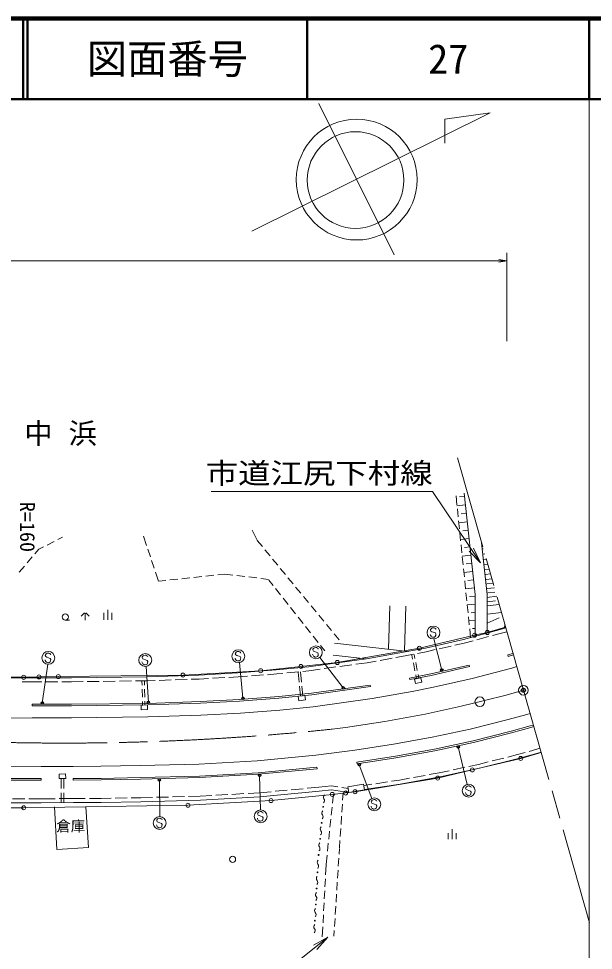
# Model space of a CAD drawing. Units: millimetres, scale not verified. Extents: x 40000 to 680000, y 20000 to 380000.
# Drawn here: x 508164 to 579509, y 264319 to 380000 of the extents above; entities that cross this region are included whole.
import ezdxf
from ezdxf.enums import TextEntityAlignment as Align

# ---------------------------------------------------------------- set-up
doc = ezdxf.new("R2010")
doc.units = ezdxf.units.MM
doc.header["$LTSCALE"] = 1000
doc.header["$PDMODE"] = 32
doc.header["$PDSIZE"] = 500
doc.linetypes.add('CHAIN', pattern=[18.5, 12, -1.5, 3.5, -1.5])
for name, color, linetype, lineweight in [('M-BGD', 7, 'Continuous', 13), ('M-BMK', 2, 'CHAIN', 13), ('M-BMK-ROW', 30, 'Continuous', 13), ('M-BMK-SRVR', 3, 'Continuous', 13), ('M-STR-HTXT', 7, 'Continuous', 13), ('M-STR-STRC', 7, 'Continuous', 13), ('M-TTL', 2, 'Continuous', 140), ('M-TTL-BAND', 7, 'Continuous', 13), ('M-TTL-LINE', 7, 'Continuous', 50)]:
    doc.layers.add(name, color=color, linetype=linetype, lineweight=lineweight)
for name, color, linetype in [('M-BMK-HTXT', 7, 'Continuous'), ('M-OTRS', 6, 'Continuous'), ('M-TTL-TXT', 7, 'Continuous')]:
    doc.layers.add(name, color=color, linetype=linetype)
doc.styles.add('ＭＳ ゴシック', font='')
doc.styles.get('ＭＳ ゴシック').set_extended_font_data('MS Gothic')

# ---------------------------------------------------------------- blocks, each defined once
blk = doc.blocks.new('open_arrow')
at = {"color": 0, "linetype": 'Continuous', "lineweight": -2}
blk.add_lwpolyline([(7.5, 1.25), (0, 0), (7.5, -1.25)], dxfattribs=at)

msp = doc.modelspace()

# ---------------------------------------------------------------- linework, layer by layer
at = {"layer": 'M-BGD'}
for p, q in [((562459, 320740), (562571, 319650)), ((563519, 320678), (562890, 320617)), ((563475, 321086), (564837, 308510)), ((563633, 319621), (562581, 319519)), ((562623, 319152), (562725, 318157)), ((563747, 318569), (563101, 318507)), ((562776, 317660), (562879, 316665)), ((563861, 317522), (562795, 317419)), ((537758, 315255), (537157, 316506)), ((562930, 316168), (563032, 315173)), ((563974, 316480), (563309, 316415)), ((511695, 314633), (512586, 315087)), ((513032, 315313), (513604, 315604)), ((523656, 315730), (524038, 314602)), ((538420, 314442), (537785, 315212)), ((564086, 315442), (563006, 315337)), ((563084, 314676), (563186, 313681)), ((565630, 314934), (566337, 308510)), ((565643, 314865), (565649, 314866)), ((510186, 313549), (510678, 314115)), ((510678, 314115), (511250, 314406)), ((524198, 314128), (524518, 313181)), ((539374, 313284), (538738, 314056)), ((564198, 314409), (563516, 314343)), ((565729, 314169), (565843, 314183)), ((565810, 313506), (566027, 313533)), ((509204, 312415), (509859, 313171)), ((524678, 312708), (524999, 311760)), ((540327, 312126), (539692, 312898)), ((564309, 313381), (563216, 313275)), ((563237, 313184), (563340, 312189)), ((564420, 312358), (563721, 312290)), ((565892, 312844), (566212, 312883)), ((508222, 311282), (508877, 312037)), ((525159, 311287), (525540, 310159)), ((541281, 310968), (540645, 311740)), ((563391, 311692), (563493, 310697)), ((564530, 311339), (563424, 311231)), ((565969, 312212), (566387, 312264)), ((566047, 311582), (566563, 311645)), ((525540, 310159), (526424, 310253)), ((526921, 310306), (527916, 310412)), ((528413, 310465), (529407, 310571)), ((529904, 310624), (530899, 310729)), ((531396, 310782), (532390, 310888)), ((532887, 310941), (533771, 311035)), ((533771, 311035), (534739, 310918)), ((535235, 310857), (536228, 310737)), ((536724, 310676), (537717, 310556)), ((538213, 310495), (539181, 310378)), ((539232, 310297), (539761, 309627)), ((542235, 309810), (541599, 310582)), ((563545, 310200), (563647, 309205)), ((564640, 310325), (563924, 310255)), ((566121, 310981), (566730, 311056)), ((566194, 310380), (566898, 310466)), ((540070, 309235), (540690, 308449)), ((543188, 308652), (542552, 309424)), ((564749, 309315), (563630, 309207)), ((566265, 309808), (567057, 309905)), ((566335, 309236), (567216, 309344)), ((540999, 308057), (541618, 307271)), ((544142, 307495), (543506, 308266)), ((563698, 308707), (563801, 307713)), ((564837, 308308), (564126, 308239)), ((564837, 303328), (564837, 308510)), ((566337, 303715), (566337, 308510)), ((566337, 308130), (567519, 308276)), ((566337, 307604), (567378, 307732)), ((566402, 308691), (567295, 308801)), ((519254, 305360), (519254, 306610)), ((541928, 306879), (542547, 306094)), ((545096, 306337), (544460, 307109)), ((554064, 301714), (554248, 307106)), ((556058, 301504), (556247, 307037)), ((564837, 307297), (563834, 307200)), ((563852, 307215), (563954, 306221)), ((566337, 307077), (567808, 307258)), ((515915, 305825), (516326, 306236)), ((516415, 305325), (516415, 306200)), ((516503, 306236), (516915, 305825)), ((518754, 305360), (518754, 306235)), ((519754, 305360), (519754, 306235)), ((542857, 305701), (543476, 304916)), ((546049, 305179), (545413, 305951)), ((564006, 305723), (564108, 304728)), ((564837, 306291), (564325, 306242)), ((566337, 306077), (568087, 306275)), ((566337, 304934), (567802, 305610)), ((513961, 305335), (514461, 305335)), ((543786, 304523), (544405, 303738)), ((547003, 304021), (546367, 304793)), ((564837, 305290), (564036, 305212)), ((564837, 304293), (564523, 304262)), ((567949, 304160), (568630, 304363)), ((568508, 304792), (568484, 304320)), ((544715, 303345), (545334, 302560)), ((547956, 302864), (547321, 303635)), ((563386, 302898), (567949, 304160)), ((564159, 304231), (564272, 303141)), ((566512, 303268), (565061, 302888)), ((568091, 303681), (566996, 303395)), ((568766, 303882), (568091, 303681)), ((545643, 302168), (546172, 301498)), ((547367, 302462), (556519, 301440)), ((558660, 301828), (563386, 302898)), ((561840, 302103), (560377, 301772)), ((563482, 302475), (562328, 302214)), ((564577, 302762), (563482, 302475)), ((547200, 300971), (551258, 300518)), ((551347, 300531), (558660, 301828)), ((556134, 300872), (555006, 300672)), ((557190, 301086), (556134, 300872)), ((557064, 300491), (556966, 300981)), ((557358, 300550), (557260, 301040)), ((558736, 301400), (557680, 301186)), ((559890, 301661), (558736, 301400)), ((569530, 301188), (568891, 300998)), ((568891, 300998), (568948, 300806)), ((569585, 300996), (568948, 300806)), ((544140, 299532), (551347, 300531)), ((549541, 299776), (548055, 299570)), ((551416, 300035), (550036, 299844)), ((552544, 300236), (551416, 300035)), ((554513, 300585), (553037, 300323)), ((557357, 299020), (557162, 300001)), ((557651, 299079), (557456, 300059)), ((564101, 299744), (559324, 298662)), ((564145, 299549), (564101, 299744)), ((524106, 298287), (530533, 298507)), ((530533, 298507), (535369, 298768)), ((535369, 298768), (540118, 299131)), ((538549, 298510), (537054, 298396)), ((540201, 298637), (539048, 298548)), ((540118, 299131), (544140, 299532)), ((540956, 298712), (540201, 298637)), ((542946, 298910), (541454, 298761)), ((542969, 297607), (542844, 298850)), ((543268, 297637), (543143, 298880)), ((544199, 299035), (543444, 298960)), ((545579, 299226), (544199, 299035)), ((547560, 299501), (546074, 299295)), ((559324, 298662), (556691, 298128)), ((559366, 298466), (556730, 297932)), ((557553, 298039), (557455, 298530)), ((557847, 298098), (557749, 298588)), ((564145, 299549), (559366, 298466)), ((504859, 298155), (509855, 298167)), ((508607, 297664), (509855, 297667)), ((509855, 298167), (514714, 298171)), ((511036, 297668), (509855, 297667)), ((513036, 297670), (511536, 297668)), ((514717, 297671), (513536, 297670)), ((514714, 298171), (524106, 298287)), ((516167, 297689), (514717, 297671)), ((518167, 297714), (516667, 297695)), ((520167, 297738), (518667, 297720)), ((522167, 297763), (520667, 297745)), ((524117, 297787), (522667, 297769)), ((523486, 297236), (523474, 297736)), ((523786, 297243), (523774, 297742)), ((525105, 297821), (524117, 297787)), ((527104, 297890), (525604, 297838)), ((529102, 297958), (527603, 297907)), ((530590, 298009), (529602, 297975)), ((531747, 298072), (530590, 298009)), ((533744, 298180), (532247, 298099)), ((535401, 298269), (534244, 298207)), ((536555, 298357), (535401, 298269)), ((556691, 298128), (556730, 297932)), ((557304, 297989), (558082, 298145)), ((557418, 297452), (557304, 297989)), ((558197, 297607), (557418, 297452)), ((558082, 298145), (558197, 297607)), ((523520, 295736), (523497, 296736)), ((523819, 295743), (523797, 296743)), ((544530, 296254), (540447, 295847)), ((543145, 295865), (543019, 297109)), ((543443, 295896), (543318, 297139)), ((551801, 297262), (544530, 296254)), ((551828, 297064), (544554, 296055)), ((551828, 297064), (551801, 297262)), ((524183, 294988), (514736, 294871)), ((523542, 294736), (523531, 295236)), ((523842, 294743), (523831, 295243)), ((530713, 295212), (524183, 294988)), ((530722, 295012), (524187, 294788)), ((535584, 295475), (530713, 295212)), ((535597, 295275), (530722, 295012)), ((540447, 295847), (535584, 295475)), ((540465, 295648), (535597, 295275)), ((544554, 296055), (540465, 295648)), ((542879, 295888), (542949, 295314)), ((542949, 295314), (543754, 295412)), ((543754, 295412), (543684, 295986)), ((514736, 294871), (509858, 294867)), ((509858, 294667), (509858, 294867)), ((514737, 294671), (509858, 294667)), ((524187, 294788), (514737, 294671)), ((523366, 294763), (523383, 294196)), ((523383, 294196), (524167, 294220)), ((524167, 294220), (524150, 294787)), ((569312, 291523), (564569, 290334)), ((571676, 292176), (569312, 291523)), ((572055, 292291), (571676, 292176)), ((559802, 289305), (554943, 288425)), ((564569, 290334), (559802, 289305)), ((572511, 289294), (571535, 289025)), ((572874, 289405), (572511, 289294)), ((554943, 288425), (550138, 287689)), ((570204, 288138), (565364, 286925)), ((568391, 288200), (566936, 287835)), ((570077, 288622), (568876, 288321)), ((571053, 288892), (570077, 288622)), ((572608, 288802), (570204, 288138)), ((573011, 288925), (572608, 288802)), ((545196, 287061), (537897, 286380)), ((545196, 287061), (545215, 286862)), ((550138, 287689), (550168, 287491)), ((565364, 286925), (560483, 285871)), ((563551, 287045), (562085, 286729)), ((565251, 287412), (564040, 287151)), ((566451, 287713), (565251, 287412)), ((513209, 286212), (514002, 286217)), ((513213, 285646), (513209, 286212)), ((514002, 286217), (514005, 285651)), ((523277, 285768), (518400, 285677)), ((530597, 285963), (523277, 285768)), ((530605, 285763), (523282, 285568)), ((537897, 286380), (530597, 285963)), ((537912, 286180), (530605, 285763)), ((545215, 286862), (537912, 286180)), ((560483, 285871), (555520, 284973)), ((558650, 286047), (557174, 285780)), ((560386, 286362), (559142, 286136)), ((561596, 286623), (560386, 286362)), ((510966, 285645), (481363, 285606)), ((510966, 285445), (481363, 285406)), ((510966, 285445), (510966, 285645)), ((514005, 285651), (513213, 285646)), ((513459, 285646), (513459, 284396)), ((513759, 285646), (513759, 284396)), ((518400, 285677), (514945, 285663)), ((514945, 285663), (514946, 285463)), ((518403, 285477), (514946, 285463)), ((523282, 285568), (518403, 285477)), ((545428, 284572), (546999, 284742)), ((546999, 284742), (547780, 284624)), ((550991, 284957), (549022, 284630)), ((549022, 284630), (549141, 283911)), ((551110, 284238), (550991, 284957)), ((551992, 284938), (551019, 284788)), ((555520, 284973), (551101, 284295)), ((553969, 285241), (552487, 285013)), ((555437, 285466), (554463, 285317)), ((556682, 285691), (555437, 285466)), ((513459, 283896), (513459, 282646)), ((513759, 283896), (513759, 282646)), ((530701, 283465), (529267, 283427)), ((532147, 283547), (530701, 283465)), ((534143, 283661), (532646, 283576)), ((536140, 283775), (534643, 283690)), ((538084, 283886), (536639, 283804)), ((539516, 284020), (538084, 283886)), ((545475, 284074), (538122, 283388)), ((541507, 284206), (540014, 284066)), ((543499, 284392), (542005, 284252)), ((545428, 284572), (543997, 284438)), ((545475, 284074), (546988, 284238)), ((546988, 284238), (549141, 283911)), ((547236, 283744), (547119, 282604)), ((548274, 284549), (549055, 284430)), ((548451, 283894), (548387, 282956)), ((549141, 283911), (551110, 284238)), ((481366, 282606), (510970, 282645)), ((508917, 283142), (507417, 283140)), ((510969, 283145), (509417, 283143)), ((512712, 283153), (510969, 283145)), ((514957, 282663), (510970, 282645)), ((514955, 283163), (513212, 283155)), ((516442, 283169), (514955, 283163)), ((518412, 282677), (514957, 282663)), ((518429, 283177), (516942, 283171)), ((523333, 282769), (518412, 282677)), ((519632, 283199), (518429, 283177)), ((521631, 283237), (520131, 283209)), ((523334, 283269), (522131, 283246)), ((530722, 282965), (523333, 282769)), ((524768, 283307), (523334, 283269)), ((526768, 283360), (525268, 283320)), ((528767, 283413), (527268, 283374)), ((538122, 283388), (530722, 282965)), ((548353, 282457), (548285, 281459)), ((512597, 282124), (512911, 276839)), ((516506, 282142), (516845, 277105)), ((547067, 282106), (546965, 281112)), ((546914, 280614), (546811, 279620)), ((548250, 280961), (548182, 279963)), ((546760, 279122), (546657, 278127)), ((548148, 279464), (548080, 278466)), ((561469, 278879), (561469, 278129)), ((561969, 278129), (561969, 279379)), ((562469, 278879), (562469, 278129)), ((548046, 277968), (547982, 277030)), ((516845, 277105), (512911, 276839)), ((546606, 277630), (546504, 276635)), ((547979, 276978), (547936, 276276)), ((546452, 276138), (546335, 274998)), ((547905, 275777), (547844, 274779)), ((546267, 273710), (546333, 274946)), ((547813, 274280), (547751, 273282)), ((546187, 272213), (546240, 273211)), ((547721, 272783), (547659, 271785)), ((546107, 270715), (546160, 271713)), ((547628, 271286), (547567, 270288)), ((546028, 269217), (546081, 270215)), ((547536, 269789), (547474, 268791)), ((545948, 267719), (546001, 268717)), ((547443, 268292), (547382, 267293)), ((545855, 265984), (545921, 267220)), ((547351, 266794), (547308, 266092))]:
    msp.add_line(p, q, dxfattribs=at)
for points in [[(429346, 293140), (459936, 293158), (465926, 293154), (504860, 293160), (509860, 293172), (514747, 293176), (524222, 293293), (530788, 293518), (535694, 293783), (540596, 294159), (544730, 294571), (552035, 295583), (557027, 296467), (559679, 297005), (564476, 298091), (569373, 299373), (569993, 299557)], [(571647, 293730), (571260, 293612), (568932, 292969), (564229, 291791), (559511, 290771), (554696, 289900), (549912, 289166), (545056, 288549), (537785, 287871), (530534, 287457), (523243, 287263), (518383, 287172), (514939, 287158), (510964, 287140), (481361, 287101), (476379, 287109), (462862, 287098), (457874, 287098), (430111, 287095), (424123, 287083), (390642, 287085), (385654, 287069), (380616, 287083)], [(550168, 287491), (554975, 288228), (559841, 289109), (564614, 290140), (569363, 291330), (571731, 291984), (572110, 292099)]]:
    msp.add_lwpolyline(points, dxfattribs=at)
for centre, radius in [((513961, 305710), 375), ((545973, 282139), 50), ((545783, 280149), 50), ((545593, 278158), 50), ((534721, 275623), 375), ((545402, 276167), 50), ((545259, 274003), 50), ((545154, 272005), 50), ((545048, 270008), 50), ((544942, 268011), 50)]:
    msp.add_circle(centre, radius, dxfattribs=at)
for centre, start, end in [((546353, 283359), 130.93812, 218.14376), ((545783, 282911), 310.93812, 38.14376), ((546163, 281368), 130.93812, 218.14376), ((545593, 280920), 310.93812, 38.14376), ((545973, 279377), 130.93812, 218.14376), ((545403, 278929), 310.93812, 38.14376), ((545783, 277386), 130.93812, 218.14376), ((545212, 276938), 310.93812, 38.14376), ((545588, 275237), 133.36314, 220.56878), ((545037, 274765), 313.36314, 40.56878), ((545482, 273240), 133.36314, 220.56878), ((544931, 272768), 313.36314, 40.56878), ((545376, 271243), 133.36314, 220.56878), ((544825, 270771), 313.36314, 40.56878), ((545270, 269245), 133.36314, 220.56878), ((544719, 268774), 313.36314, 40.56878), ((545164, 267248), 133.36314, 220.56878), ((544614, 266777), 313.36314, 40.56878)]:
    msp.add_arc(centre, 362, start, end, dxfattribs=at)
msp.add_point((570828, 296615), dxfattribs=at)
at = {"layer": 'M-BMK'}
for p, q in [((570828, 296615), (562638, 325476)), ((579018, 267755), (570828, 296615))]:
    msp.add_line(p, q, dxfattribs=at)
msp.add_lwpolyline([(547102, 291787), (548724, 291999), (553641, 292746), (558621, 293664), (563086, 294626), (565998, 295326), (568684, 296023), (570828, 296615)], dxfattribs=at)
msp.add_arc((513807, 610381), 320329, 268.81178, 275.96608, dxfattribs=at)
at = {"layer": 'M-BMK-ROW'}
for points in [[(568602, 304461), (566337, 303782), (564758, 303450), (557917, 301828), (547716, 300059), (543204, 299567), (538216, 299041), (528582, 298501), (513096, 298307), (510683, 298272), (508799, 298219), (492087, 298219), (490563, 298218), (488801, 298218), (468801, 298218), (465740, 298218), (460122, 298217), (448801, 298217), (437460, 298217), (432120, 298216), (430601, 298216), (428801, 298216)], [(437334, 282017), (448801, 282017), (458381, 282017), (462128, 282017), (468801, 282018), (488801, 282018), (490477, 282018), (492176, 282019), (508803, 282019), (529183, 282336), (539503, 282916), (547108, 283684), (548749, 283858), (549905, 284018), (560176, 285713), (564477, 286715), (570495, 288144), (573019, 288896)]]:
    msp.add_lwpolyline(points, dxfattribs=at)
for centre in [(564758, 303450), (566337, 303782), (557917, 301828), (543204, 299567), (547716, 300059), (508799, 298219), (510683, 298272), (513096, 298307), (528582, 298501), (538216, 299041), (570495, 288144), (564477, 286715), (560176, 285713), (547108, 283684), (548749, 283858), (549905, 284018), (508803, 282019), (529183, 282336), (539503, 282916)]:
    msp.add_circle(centre, 250, dxfattribs=at)
at = {"layer": 'M-BMK-SRVR'}
for p, q in [((545431, 369457), (554792, 350656)), ((537130, 353593), (566700, 368316)), ((566700, 368316), (561086, 367538)), ((561086, 367538), (561076, 364537))]:
    msp.add_line(p, q, dxfattribs=at)
for centre, radius in [((550130, 360019), 7501), ((549985, 359956), 6000), ((570828, 296615), 600), ((565414, 295185), 600)]:
    msp.add_circle(centre, radius, dxfattribs=at)
at = {"layer": 'M-OTRS'}
msp.add_point((570828, 296615), dxfattribs=at)
at = {"layer": 'M-STR-HTXT'}
for p, q in [((568766, 339942), (568766, 350942)), ((423246, 349942), (568766, 349942))]:
    msp.add_line(p, q, dxfattribs=at)
for points in [[(565480, 312421), (559558, 321310), (532058, 321310)], [(546551, 265950), (539476, 260273), (511976, 260273)]]:
    msp.add_lwpolyline(points, dxfattribs=at)
at = {"layer": 'M-STR-STRC'}
for p, q in [((559400, 304282), (559297, 304171)), ((559505, 304356), (559400, 304282)), ((559638, 304383), (559505, 304356)), ((559731, 304370), (559638, 304383)), ((559846, 304312), (559731, 304370)), ((559934, 304252), (559846, 304312)), ((559961, 304163), (559934, 304252)), ((559287, 303460), (559255, 303548)), ((559297, 304171), (559285, 304080)), ((559285, 304080), (559353, 303934)), ((559354, 303318), (559287, 303460)), ((559353, 303934), (559474, 303875)), ((559436, 303259), (559354, 303318)), ((559553, 303199), (559436, 303259)), ((559474, 303875), (559900, 303725)), ((559650, 303186), (559553, 303199)), ((559784, 303208), (559650, 303186)), ((559883, 303285), (559784, 303208)), ((559940, 303405), (559883, 303285)), ((559900, 303725), (559964, 303587)), ((559964, 303587), (559940, 303405)), ((559694, 302982), (560694, 299126)), ((511486, 301022), (511473, 300931)), ((511473, 300931), (511541, 300785)), ((511589, 301133), (511486, 301022)), ((511541, 300785), (511662, 300727)), ((511693, 301207), (511589, 301133)), ((511826, 301234), (511693, 301207)), ((511919, 301221), (511826, 301234)), ((512034, 301163), (511919, 301221)), ((512122, 301103), (512034, 301163)), ((512150, 301014), (512122, 301103)), ((523621, 300869), (523518, 300758)), ((523726, 300943), (523621, 300869)), ((523858, 300970), (523726, 300943)), ((523951, 300957), (523858, 300970)), ((524066, 300899), (523951, 300957)), ((524154, 300840), (524066, 300899)), ((524182, 300750), (524154, 300840)), ((535075, 301233), (535062, 301142)), ((535062, 301142), (535131, 300996)), ((535178, 301344), (535075, 301233)), ((535131, 300996), (535251, 300938)), ((535283, 301418), (535178, 301344)), ((535251, 300938), (535677, 300787)), ((535415, 301445), (535283, 301418)), ((535508, 301432), (535415, 301445)), ((535624, 301374), (535508, 301432)), ((535711, 301314), (535624, 301374)), ((535677, 300787), (535741, 300649)), ((535739, 301225), (535711, 301314)), ((544686, 300997), (544655, 301085)), ((544697, 301708), (544684, 301617)), ((544684, 301617), (544753, 301471)), ((544754, 300855), (544686, 300997)), ((544800, 301819), (544697, 301708)), ((544753, 301471), (544874, 301413)), ((544836, 300796), (544754, 300855)), ((544905, 301893), (544800, 301819)), ((544953, 300736), (544836, 300796)), ((544874, 301413), (545299, 301262)), ((545038, 301920), (544905, 301893)), ((545130, 301907), (545038, 301920)), ((545246, 301849), (545130, 301907)), ((545283, 300823), (545183, 300746)), ((545334, 301789), (545246, 301849)), ((545340, 300942), (545283, 300823)), ((545299, 301262), (545364, 301124)), ((545361, 301700), (545334, 301789)), ((545364, 301124), (545340, 300942)), ((511091, 295020), (511802, 299834)), ((511475, 300311), (511444, 300399)), ((511542, 300169), (511475, 300311)), ((511625, 300110), (511542, 300169)), ((511742, 300050), (511625, 300110)), ((511662, 300727), (512088, 300576)), ((511838, 300037), (511742, 300050)), ((511972, 300060), (511838, 300037)), ((512072, 300137), (511972, 300060)), ((512128, 300256), (512072, 300137)), ((512088, 300576), (512152, 300438)), ((512152, 300438), (512128, 300256)), ((523507, 300047), (523476, 300135)), ((523518, 300758), (523505, 300667)), ((523505, 300667), (523574, 300521)), ((523574, 299905), (523507, 300047)), ((523574, 300521), (523694, 300463)), ((523657, 299846), (523574, 299905)), ((523774, 299786), (523657, 299846)), ((523694, 300463), (524120, 300312)), ((523870, 299773), (523774, 299786)), ((524004, 299796), (523870, 299773)), ((524104, 299873), (524004, 299796)), ((524161, 299992), (524104, 299873)), ((524120, 300312), (524184, 300174)), ((524184, 300174), (524161, 299992)), ((535064, 300522), (535033, 300610)), ((535131, 300380), (535064, 300522)), ((535214, 300321), (535131, 300380)), ((535331, 300261), (535214, 300321)), ((535427, 300248), (535331, 300261)), ((535561, 300271), (535427, 300248)), ((535661, 300348), (535561, 300271)), ((536009, 295628), (535562, 300053)), ((535718, 300467), (535661, 300348)), ((535741, 300649), (535718, 300467)), ((545049, 300723), (544953, 300736)), ((545183, 300746), (545049, 300723)), ((545539, 300676), (548458, 296910)), ((524279, 295126), (523983, 299575)), ((562746, 289581), (563846, 284919)), ((550443, 287360), (551995, 283184)), ((538081, 286047), (538177, 281757)), ((525638, 285465), (525682, 280932)), ((563772, 284642), (563669, 284531)), ((563877, 284716), (563772, 284642)), ((564010, 284743), (563877, 284716)), ((564102, 284730), (564010, 284743)), ((564218, 284672), (564102, 284730)), ((564306, 284612), (564218, 284672)), ((564333, 284523), (564306, 284612)), ((563658, 283820), (563627, 283908)), ((563669, 284531), (563656, 284440)), ((563656, 284440), (563725, 284294)), ((563726, 283678), (563658, 283820)), ((563725, 284294), (563846, 284235)), ((563808, 283619), (563726, 283678)), ((563925, 283559), (563808, 283619)), ((563846, 284235), (564271, 284084)), ((564021, 283545), (563925, 283559)), ((564155, 283568), (564021, 283545)), ((564255, 283645), (564155, 283568)), ((564312, 283764), (564255, 283645)), ((564271, 284084), (564336, 283946)), ((564336, 283946), (564312, 283764)), ((551954, 282842), (551941, 282751)), ((551941, 282751), (552009, 282605)), ((552056, 282953), (551954, 282842)), ((552009, 282605), (552130, 282546)), ((552161, 283027), (552056, 282953)), ((552130, 282546), (552556, 282396)), ((552294, 283054), (552161, 283027)), ((552387, 283041), (552294, 283054)), ((552502, 282983), (552387, 283041)), ((552590, 282923), (552502, 282983)), ((552556, 282396), (552620, 282258)), ((552618, 282834), (552590, 282923)), ((537846, 281347), (537833, 281256)), ((537833, 281256), (537902, 281110)), ((537949, 281458), (537846, 281347)), ((537902, 281110), (538022, 281051)), ((538054, 281532), (537949, 281458)), ((538186, 281559), (538054, 281532)), ((538279, 281546), (538186, 281559)), ((538394, 281488), (538279, 281546)), ((538482, 281428), (538394, 281488)), ((538510, 281339), (538482, 281428)), ((551943, 282131), (551912, 282219)), ((552010, 281989), (551943, 282131)), ((552093, 281930), (552010, 281989)), ((552210, 281870), (552093, 281930)), ((552306, 281857), (552210, 281870)), ((552440, 281880), (552306, 281857)), ((552540, 281957), (552440, 281880)), ((552596, 282076), (552540, 281957)), ((552620, 282258), (552596, 282076)), ((525312, 280521), (525299, 280430)), ((525299, 280430), (525368, 280284)), ((525415, 280632), (525312, 280521)), ((525368, 280284), (525489, 280225)), ((525520, 280706), (525415, 280632)), ((525489, 280225), (525914, 280075)), ((525653, 280733), (525520, 280706)), ((525745, 280720), (525653, 280733)), ((525861, 280662), (525745, 280720)), ((525949, 280602), (525861, 280662)), ((525914, 280075), (525979, 279936)), ((525976, 280513), (525949, 280602)), ((537835, 280636), (537804, 280724)), ((537902, 280494), (537835, 280636)), ((537985, 280435), (537902, 280494)), ((538102, 280375), (537985, 280435)), ((538022, 281051), (538448, 280901)), ((538198, 280362), (538102, 280375)), ((538332, 280384), (538198, 280362)), ((538432, 280461), (538332, 280384)), ((538489, 280581), (538432, 280461)), ((538448, 280901), (538512, 280762)), ((538512, 280762), (538489, 280581)), ((525301, 279810), (525270, 279898)), ((525368, 279668), (525301, 279810)), ((525451, 279609), (525368, 279668)), ((525568, 279549), (525451, 279609)), ((525664, 279536), (525568, 279549)), ((525798, 279558), (525664, 279536)), ((525898, 279635), (525798, 279558)), ((525955, 279754), (525898, 279635)), ((525979, 279936), (525955, 279754))]:
    msp.add_line(p, q, dxfattribs=at)
for centre in [(559663, 303782), (545063, 301319), (511852, 300633), (523884, 300369), (535441, 300844), (564035, 284142), (552320, 282453), (538212, 280958), (525678, 280132)]:
    msp.add_circle(centre, 800, dxfattribs=at)
at = {"layer": 'M-STR-STRC', "lineweight": 25}
for centre in [(560694, 299126), (548458, 296910), (511091, 295020), (524279, 295126), (536009, 295628), (562746, 289581), (550443, 287360), (538081, 286047), (525638, 285465)]:
    msp.add_circle(centre, 150, dxfattribs=at)
at = {"layer": 'M-TTL'}
msp.add_line((680000, 380000), (40000, 380000), dxfattribs=at)
at = {"layer": 'M-TTL-BAND'}
msp.add_line((579000, 20000), (579000, 370000), dxfattribs=at)
at = {"layer": 'M-TTL-LINE'}
for p, q in [((508747, 380000), (508747, 370000)), ((509247, 380000), (509247, 370000)), ((543997, 380000), (543997, 370000)), ((579000, 380000), (579000, 370000)), ((40000, 370000), (680000, 370000))]:
    msp.add_line(p, q, dxfattribs=at)

# ---------------------------------------------------------------- block references
at = {"layer": 'M-STR-HTXT'}
for p, xscale, yscale, rotation in [((568766, 349942), 133, 133, 180), ((565480, 312421), 267, 267, 123.7), ((546551, 265950), 267, 267, 218.7)]:
    msp.add_blockref('open_arrow', p, dxfattribs=dict(at, xscale=xscale, yscale=yscale, rotation=rotation))

# ---------------------------------------------------------------- texts
at = {"layer": 'M-BGD', "style": 'ＭＳ ゴシック'}
msp.add_text('倉庫', height=1320, dxfattribs=at).set_placement((514633, 279752), align=Align.MIDDLE_CENTER)
at = {"layer": 'M-BMK-HTXT', "insert": (511624, 328368), "char_height": 2566, "attachment_point": 5, "style": 'ＭＳ ゴシック'}
msp.add_mtext('\\T1.57;字中浜', dxfattribs=at)
at = {"layer": 'M-STR-HTXT', "style": 'ＭＳ ゴシック', "width": 1.15}
msp.add_text('市道江尻下村線', height=2566, dxfattribs=at).set_placement((559558, 321510), align=Align.BOTTOM_RIGHT)
at = {"layer": 'M-STR-HTXT', "style": 'ＭＳ ゴシック'}
msp.add_text('R=160', height=1833, rotation=270.002, dxfattribs=at).set_placement((507800, 316891), align=Align.BOTTOM_CENTER)
at = {"layer": 'M-TTL-TXT', "style": 'ＭＳ ゴシック'}
for s, p in [('図面番号', (526622, 375000)), ('27', (561497, 375000))]:
    msp.add_text(s, height=3666, dxfattribs=at).set_placement(p, align=Align.MIDDLE_CENTER)

doc.saveas('drawing.dxf')
